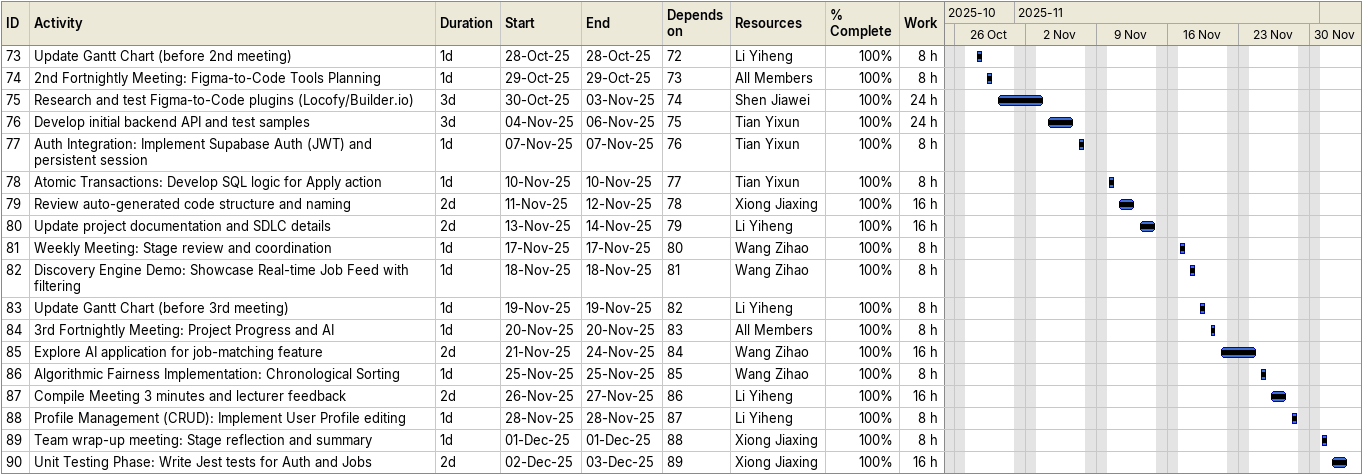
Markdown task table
| ID | Task | Duration | Start | Finish | Predecessors | Resources | % complete | Work (h) |
|---|---|---|---|---|---|---|---|---|
| 73 | Update Gantt Chart (before 2nd meeting) | 1d | 2025-10-28 | 2025-10-28 | 72 | Li Yiheng | 100 | 8 |
| 74 | 2nd Fortnightly Meeting: Figma-to-Code Tools Planning | 1d | 2025-10-29 | 2025-10-29 | 73 | All Members | 100 | 8 |
| 75 | Research and test Figma-to-Code plugins (Locofy/Builder.io) | 3d | 2025-10-30 | 2025-11-03 | 74 | Shen Jiawei | 100 | 24 |
| 76 | Develop initial backend API and test samples | 3d | 2025-11-04 | 2025-11-06 | 75 | Tian Yixun | 100 | 24 |
| 77 | Auth Integration: Implement Supabase Auth (JWT) and persistent session | 1d | 2025-11-07 | 2025-11-07 | 76 | Tian Yixun | 100 | 8 |
| 78 | Atomic Transactions: Develop SQL logic for Apply action | 1d | 2025-11-10 | 2025-11-10 | 77 | Tian Yixun | 100 | 8 |
| 79 | Review auto-generated code structure and naming | 2d | 2025-11-11 | 2025-11-12 | 78 | Xiong Jiaxing | 100 | 16 |
| 80 | Update project documentation and SDLC details | 2d | 2025-11-13 | 2025-11-14 | 79 | Li Yiheng | 100 | 16 |
| 81 | Weekly Meeting: Stage review and coordination | 1d | 2025-11-17 | 2025-11-17 | 80 | Wang Zihao | 100 | 8 |
| 82 | Discovery Engine Demo: Showcase Real-time Job Feed with filtering | 1d | 2025-11-18 | 2025-11-18 | 81 | Wang Zihao | 100 | 8 |
| 83 | Update Gantt Chart (before 3rd meeting) | 1d | 2025-11-19 | 2025-11-19 | 82 | Li Yiheng | 100 | 8 |
| 84 | 3rd Fortnightly Meeting: Project Progress and AI | 1d | 2025-11-20 | 2025-11-20 | 83 | All Members | 100 | 8 |
| 85 | Explore AI application for job-matching feature | 2d | 2025-11-21 | 2025-11-24 | 84 | Wang Zihao | 100 | 16 |
| 86 | Algorithmic Fairness Implementation: Chronological Sorting | 1d | 2025-11-25 | 2025-11-25 | 85 | Wang Zihao | 100 | 8 |
| 87 | Compile Meeting 3 minutes and lecturer feedback | 2d | 2025-11-26 | 2025-11-27 | 86 | Li Yiheng | 100 | 16 |
| 88 | Profile Management (CRUD): Implement User Profile editing | 1d | 2025-11-28 | 2025-11-28 | 87 | Li Yiheng | 100 | 8 |
| 89 | Team wrap-up meeting: Stage reflection and summary | 1d | 2025-12-01 | 2025-12-01 | 88 | Xiong Jiaxing | 100 | 8 |
| 90 | Unit Testing Phase: Write Jest tests for Auth and Jobs | 2d | 2025-12-02 | 2025-12-03 | 89 | Xiong Jiaxing | 100 | 16 |
